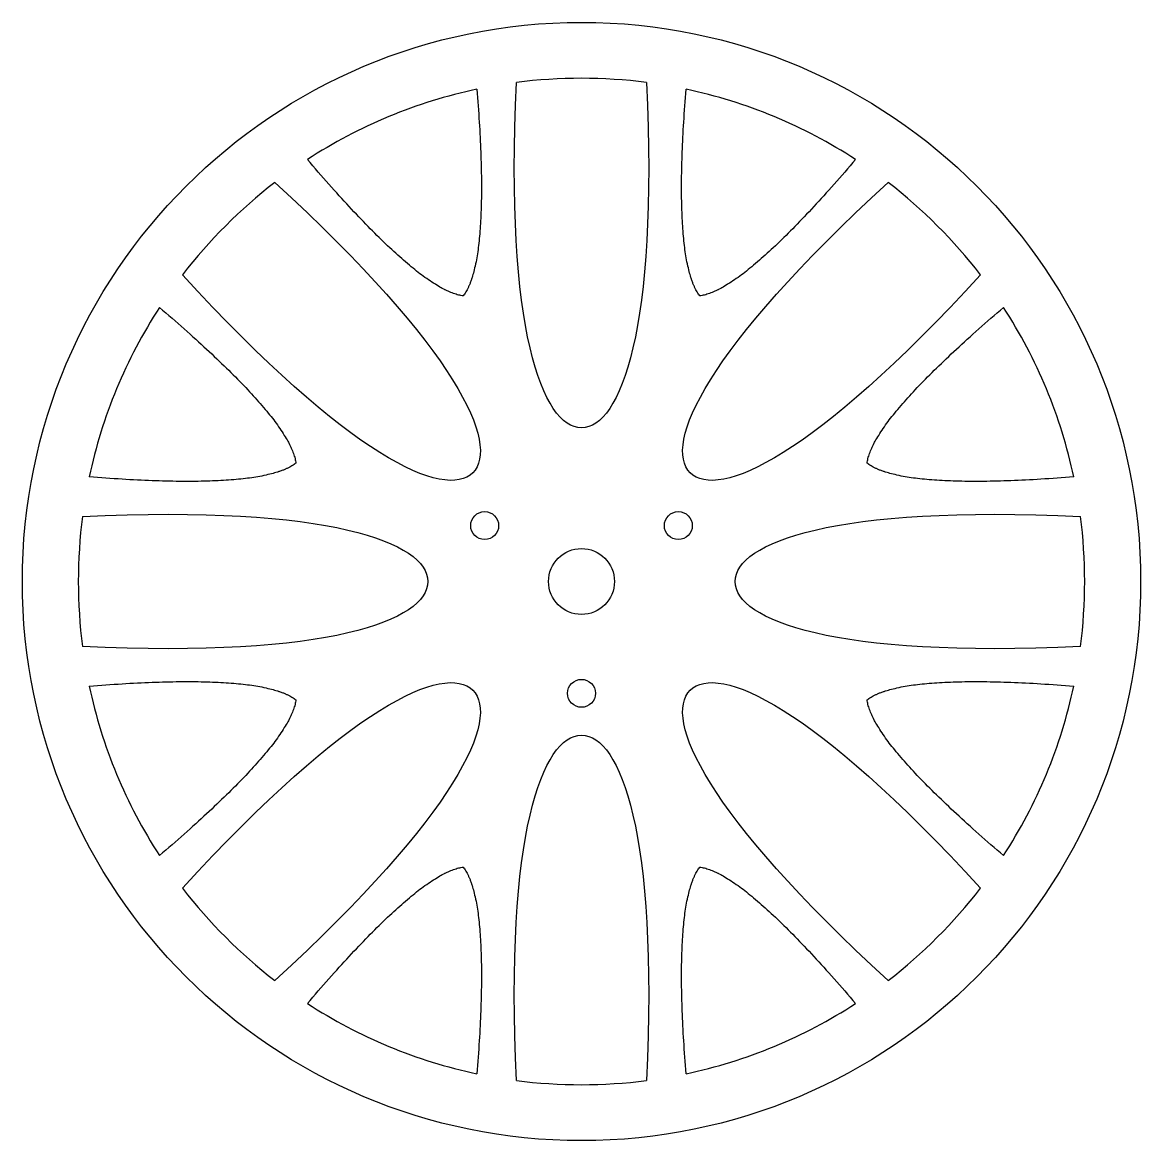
# Model space of a CAD drawing. Header units: millimetres. Extents: x -50 to 50, y -50 to 50.
import ezdxf

# ---------------------------------------------------------------- set-up
doc = ezdxf.new("R2010")
doc.units = ezdxf.units.MM

msp = doc.modelspace()

# ---------------------------------------------------------------- linework, layer by layer
for centre, radius in [((0, 0), 50), ((-8.66, 5), 1.25), ((8.66, 5), 1.25), ((0, 0), 2.95), ((0, -10), 1.25)]:
    msp.add_circle(centre, radius)
for start, end in [(82.5626, 97.4374), (101.9906, 123.0094), (56.9906, 78.0094), (127.5626, 142.4374), (37.5626, 52.4374), (146.9906, 168.0094), (11.9906, 33.0094), (172.5626, 187.4374), (352.5626, 7.4374), (191.9906, 213.0094), (326.9906, 348.0094), (217.5626, 232.4374), (307.5626, 322.4374), (236.9906, 258.0094), (281.9906, 303.0094), (262.5626, 277.4374)]:
    msp.add_arc((0, 0), 45, start, end)
for points, degree in [([(-9.35, 44.02), (-8.14, 28.67), (-10.58, 25.54)], 2), ([(0, 13.75), (-3.47, 13.75), (-6.87, 22.55), (-5.82, 44.62)], 3), ([(5.82, 44.62), (6.87, 22.55), (3.47, 13.75), (0, 13.75)], 3), ([(10.58, 25.54), (8.14, 28.67), (9.35, 44.02)], 2), ([(-10.58, 25.54), (-14.52, 26.03), (-24.51, 37.74)], 2), ([(24.51, 37.74), (14.52, 26.03), (10.58, 25.54)], 2), ([(-27.43, 35.67), (-11.09, 20.8), (-7.27, 12.18), (-9.72, 9.72)], 3), ([(9.72, 9.72), (7.27, 12.18), (11.09, 20.8), (27.43, 35.67)], 3), ([(-9.72, 9.72), (-12.18, 7.27), (-20.8, 11.09), (-35.67, 27.43)], 3), ([(35.67, 27.43), (20.8, 11.09), (12.18, 7.27), (9.72, 9.72)], 3), ([(-37.74, 24.51), (-26.03, 14.52), (-25.54, 10.58)], 2), ([(25.54, 10.58), (26.03, 14.52), (37.74, 24.51)], 2), ([(-25.54, 10.58), (-28.67, 8.14), (-44.02, 9.35)], 2), ([(44.02, 9.35), (28.67, 8.14), (25.54, 10.58)], 2), ([(-44.62, 5.82), (-22.55, 6.87), (-13.75, 3.47), (-13.75, 0)], 3), ([(13.75, 0), (13.75, 3.47), (22.55, 6.87), (44.62, 5.82)], 3), ([(-13.75, 0), (-13.75, -3.47), (-22.55, -6.87), (-44.62, -5.82)], 3), ([(44.62, -5.82), (22.55, -6.87), (13.75, -3.47), (13.75, 0)], 3), ([(-35.67, -27.43), (-20.8, -11.09), (-12.18, -7.27), (-9.72, -9.72)], 3), ([(9.72, -9.72), (12.18, -7.27), (20.8, -11.09), (35.67, -27.43)], 3), ([(-44.02, -9.35), (-28.67, -8.14), (-25.54, -10.58)], 2), ([(25.54, -10.58), (28.67, -8.14), (44.02, -9.35)], 2), ([(-9.72, -9.72), (-7.27, -12.18), (-11.09, -20.8), (-27.43, -35.67)], 3), ([(27.43, -35.67), (11.09, -20.8), (7.27, -12.18), (9.72, -9.72)], 3), ([(-25.54, -10.58), (-26.03, -14.52), (-37.74, -24.51)], 2), ([(37.74, -24.51), (26.03, -14.52), (25.54, -10.58)], 2), ([(-5.82, -44.62), (-6.87, -22.55), (-3.47, -13.75), (0, -13.75)], 3), ([(0, -13.75), (3.47, -13.75), (6.87, -22.55), (5.82, -44.62)], 3), ([(-24.51, -37.74), (-14.52, -26.03), (-10.58, -25.54)], 2), ([(-10.58, -25.54), (-8.14, -28.67), (-9.35, -44.02)], 2), ([(9.35, -44.02), (8.14, -28.67), (10.58, -25.54)], 2), ([(10.58, -25.54), (14.52, -26.03), (24.51, -37.74)], 2)]:
    msp.add_open_spline(points, degree=degree)

doc.saveas('drawing.dxf')
